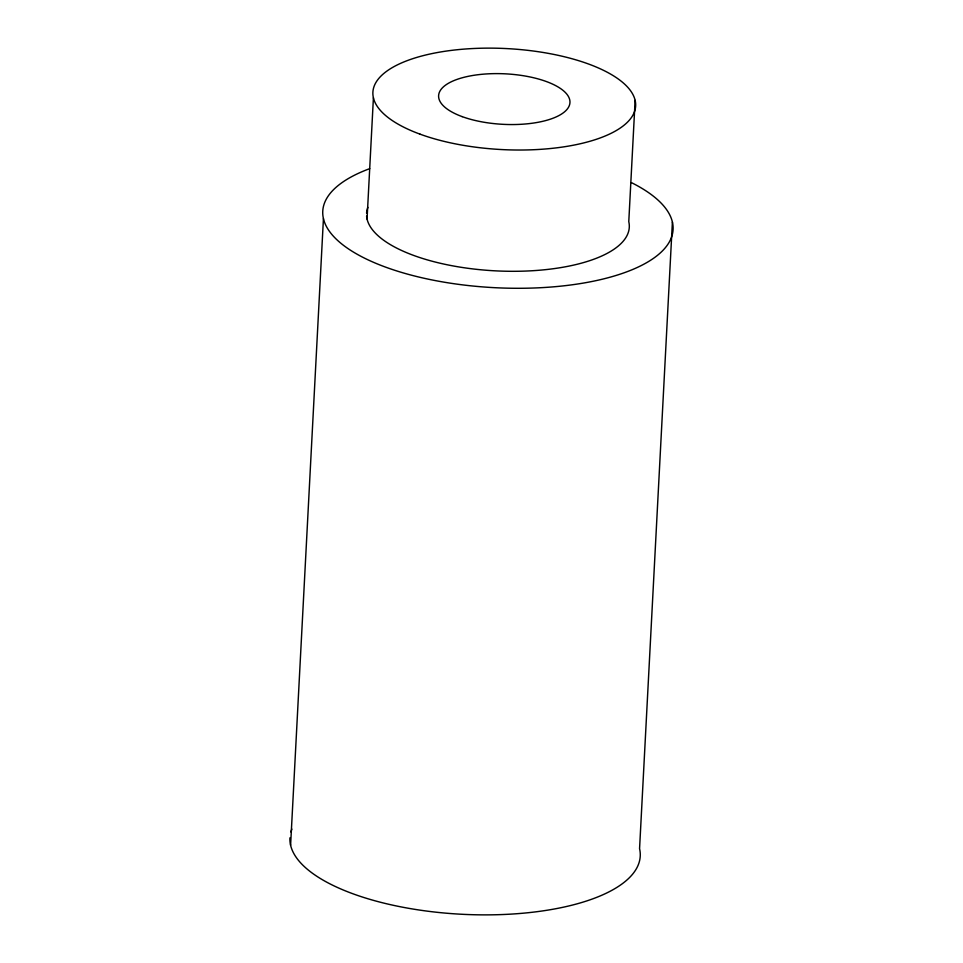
<?xml version="1.0" encoding="UTF-8"?>
<svg xmlns="http://www.w3.org/2000/svg" width="963" height="963" viewBox="0 0 963 963"><rect width="100%" height="100%" fill="white"/><g stroke="black" fill="none" stroke-linecap="round" stroke-linejoin="round"><path stroke-width="1.44" d="M290.597 845.201L323.436 218.613M367.059 219.058L373.415 97.781M635.135 100.381L628.779 221.659A131.546 50.545 3 0 1 505.912 271.229A131.546 50.545 3 0 1 366.602 216.109M672.403 222.092L639.564 848.68A175.386 67.398 3 0 1 471.268 914.657A175.386 67.398 3 0 1 289.923 837.834M290.898 831.972A175.386 67.398 3 0 1 291.873 829.095M631.427 182.621A175.386 67.398 3 0 1 616.452 275.334A175.386 67.398 3 0 1 373.632 262.369A175.386 67.398 3 0 1 369.72 168.645M366.578 213.148A131.546 50.545 3 0 1 367.878 207.334M420.073 134.17A131.546 50.545 3 0 0 633.726 113.526A131.546 50.545 3 0 0 459.026 49.546A131.546 50.545 3 0 0 420.073 134.17M462.18 116.631A65.773 25.279 3 0 0 569.001 106.303A65.773 25.279 3 0 0 481.644 74.32A65.773 25.279 3 0 0 462.18 116.631"/></g></svg>
